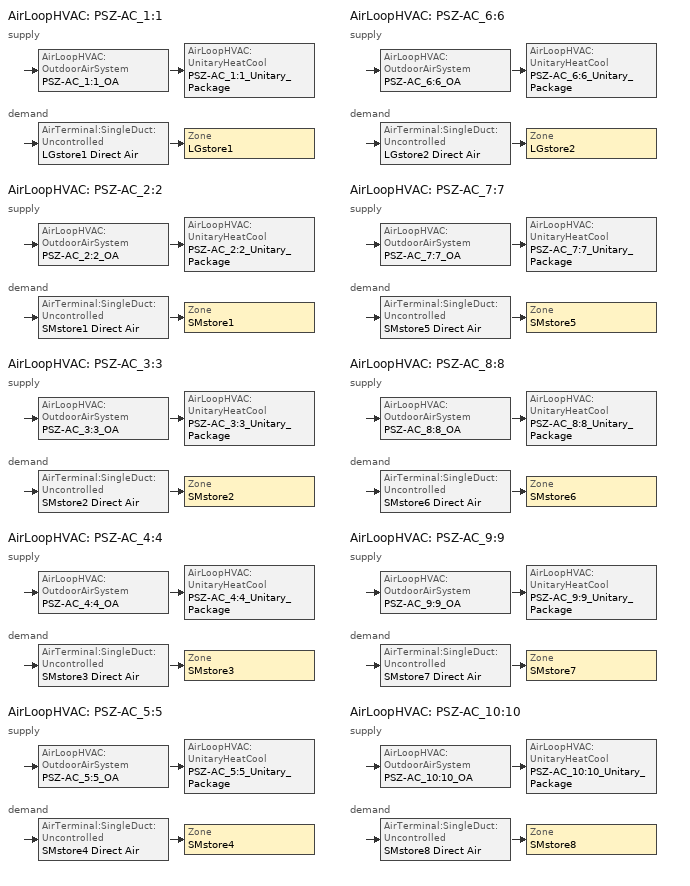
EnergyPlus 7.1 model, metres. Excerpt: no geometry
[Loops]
AirLoopHVAC 'PSZ-AC_1:1'
 supply: AirLoopHVAC:OutdoorAirSystem 'PSZ-AC_1:1_OA' > AirLoopHVAC:UnitaryHeatCool 'PSZ-AC_1:1_Unitary_Package'
 demand: AirTerminal:SingleDuct:Uncontrolled 'LGstore1 Direct Air' > Zone 'LGstore1'
AirLoopHVAC 'PSZ-AC_2:2'
 supply: AirLoopHVAC:OutdoorAirSystem 'PSZ-AC_2:2_OA' > AirLoopHVAC:UnitaryHeatCool 'PSZ-AC_2:2_Unitary_Package'
 demand: AirTerminal:SingleDuct:Uncontrolled 'SMstore1 Direct Air' > Zone 'SMstore1'
AirLoopHVAC 'PSZ-AC_3:3'
 supply: AirLoopHVAC:OutdoorAirSystem 'PSZ-AC_3:3_OA' > AirLoopHVAC:UnitaryHeatCool 'PSZ-AC_3:3_Unitary_Package'
 demand: AirTerminal:SingleDuct:Uncontrolled 'SMstore2 Direct Air' > Zone 'SMstore2'
AirLoopHVAC 'PSZ-AC_4:4'
 supply: AirLoopHVAC:OutdoorAirSystem 'PSZ-AC_4:4_OA' > AirLoopHVAC:UnitaryHeatCool 'PSZ-AC_4:4_Unitary_Package'
 demand: AirTerminal:SingleDuct:Uncontrolled 'SMstore3 Direct Air' > Zone 'SMstore3'
AirLoopHVAC 'PSZ-AC_5:5'
 supply: AirLoopHVAC:OutdoorAirSystem 'PSZ-AC_5:5_OA' > AirLoopHVAC:UnitaryHeatCool 'PSZ-AC_5:5_Unitary_Package'
 demand: AirTerminal:SingleDuct:Uncontrolled 'SMstore4 Direct Air' > Zone 'SMstore4'
AirLoopHVAC 'PSZ-AC_6:6'
 supply: AirLoopHVAC:OutdoorAirSystem 'PSZ-AC_6:6_OA' > AirLoopHVAC:UnitaryHeatCool 'PSZ-AC_6:6_Unitary_Package'
 demand: AirTerminal:SingleDuct:Uncontrolled 'LGstore2 Direct Air' > Zone 'LGstore2'
AirLoopHVAC 'PSZ-AC_7:7'
 supply: AirLoopHVAC:OutdoorAirSystem 'PSZ-AC_7:7_OA' > AirLoopHVAC:UnitaryHeatCool 'PSZ-AC_7:7_Unitary_Package'
 demand: AirTerminal:SingleDuct:Uncontrolled 'SMstore5 Direct Air' > Zone 'SMstore5'
AirLoopHVAC 'PSZ-AC_8:8'
 supply: AirLoopHVAC:OutdoorAirSystem 'PSZ-AC_8:8_OA' > AirLoopHVAC:UnitaryHeatCool 'PSZ-AC_8:8_Unitary_Package'
 demand: AirTerminal:SingleDuct:Uncontrolled 'SMstore6 Direct Air' > Zone 'SMstore6'
AirLoopHVAC 'PSZ-AC_9:9'
 supply: AirLoopHVAC:OutdoorAirSystem 'PSZ-AC_9:9_OA' > AirLoopHVAC:UnitaryHeatCool 'PSZ-AC_9:9_Unitary_Package'
 demand: AirTerminal:SingleDuct:Uncontrolled 'SMstore7 Direct Air' > Zone 'SMstore7'
AirLoopHVAC 'PSZ-AC_10:10'
 supply: AirLoopHVAC:OutdoorAirSystem 'PSZ-AC_10:10_OA' > AirLoopHVAC:UnitaryHeatCool 'PSZ-AC_10:10_Unitary_Package'
 demand: AirTerminal:SingleDuct:Uncontrolled 'SMstore8 Direct Air' > Zone 'SMstore8'
[ComponentCost:LineItem]
Name | Line Item Type | Item | Cost per Each {$} | Quantity | Cost per Unit of Output Capacity {$/kW}
Infiltration:LGstore1 | General | LGstore1 | 1 | 0.1905
People:LGstore1 | General | LGstore1 | 1 | 56.2644
LIGHTING EQUIP:LGstore1 | Lights | LGstore1 |  |  | 1
ElectricEquipment:LGstore1:MiscPlug | General | LGstore1 | 1 | 1.4981
Infiltration:SMstore1 | General | SMstore1 | 1 | 0.0777
People:SMstore1 | General | SMstore1 | 1 | 28.1322
LIGHTING EQUIP:SMstore1 | Lights | SMstore1 |  |  | 1
ElectricEquipment:SMstore1:MiscPlug | General | SMstore1 | 1 | 0.749
Infiltration:SMstore2 | General | SMstore2 | 1 | 0.0777
People:SMstore2 | General | SMstore2 | 1 | 28.1322
LIGHTING EQUIP:SMstore2 | Lights | SMstore2 |  |  | 1
ElectricEquipment:SMstore2:MiscPlug | General | SMstore2 | 1 | 0.749
Infiltration:SMstore3 | General | SMstore3 | 1 | 0.0777
People:SMstore3 | General | SMstore3 | 1 | 28.1322
LIGHTING EQUIP:SMstore3 | Lights | SMstore3 |  |  | 1
ElectricEquipment:SMstore3:MiscPlug | General | SMstore3 | 1 | 0.749
Infiltration:SMstore4 | General | SMstore4 | 1 | 0.0777
People:SMstore4 | General | SMstore4 | 1 | 28.1322
LIGHTING EQUIP:SMstore4 | Lights | SMstore4 |  |  | 1
ElectricEquipment:SMstore4:MiscPlug | General | SMstore4 | 1 | 0.749
Infiltration:LGstore2 | General | LGstore2 | 1 | 0.1554
People:LGstore2 | General | LGstore2 | 1 | 56.2644
LIGHTING EQUIP:LGstore2 | Lights | LGstore2 |  |  | 1
ElectricEquipment:LGstore2:MiscPlug | General | LGstore2 | 1 | 1.4981
Infiltration:SMstore5 | General | SMstore5 | 1 | 0.0777
People:SMstore5 | General | SMstore5 | 1 | 28.1322
LIGHTING EQUIP:SMstore5 | Lights | SMstore5 |  |  | 1
ElectricEquipment:SMstore5:MiscPlug | General | SMstore5 | 1 | 0.749
Infiltration:SMstore6 | General | SMstore6 | 1 | 0.0777
People:SMstore6 | General | SMstore6 | 1 | 28.1322
LIGHTING EQUIP:SMstore6 | Lights | SMstore6 |  |  | 1
ElectricEquipment:SMstore6:MiscPlug | General | SMstore6 | 1 | 0.749
Infiltration:SMstore7 | General | SMstore7 | 1 | 0.0777
People:SMstore7 | General | SMstore7 | 1 | 28.1322
LIGHTING EQUIP:SMstore7 | Lights | SMstore7 |  |  | 1
ElectricEquipment:SMstore7:MiscPlug | General | SMstore7 | 1 | 0.749
Infiltration:SMstore8 | General | SMstore8 | 1 | 0.1128
People:SMstore8 | General | SMstore8 | 1 | 28.1322
LIGHTING EQUIP:SMstore8 | Lights | SMstore8 |  |  | 1
ElectricEquipment:SMstore8:MiscPlug | General | SMstore8 | 1 | 0.749
[Sizing:Zone] Zone Cooling Design Supply Air Temperature {C}=14; Zone Heating Design Supply Air Temperature {C}=40; Zone Cooling Design Supply Air Humidity Ratio {kg-H2O/kg-air}=0.0085; Zone Heating Design Supply Air Humidity Ratio {kg-H2O/kg-air}=0.008; Zone Heating Sizing Factor=0; Zone Cooling Sizing Factor=0; Cooling Design Air Flow Method=DesignDayWithLimit; Cooling Minimum Air Flow {m3/s}=0; Cooling Minimum Air Flow Fraction=0; Heating Design Air Flow Method=DesignDay; Heating Design Air Flow Rate {m3/s}=0
Name | Design Specification Outdoor Air Object
LGstore1 | SZ DSOA LGstore1
SMstore1 | SZ DSOA SMstore1
SMstore2 | SZ DSOA SMstore2
SMstore3 | SZ DSOA SMstore3
SMstore4 | SZ DSOA SMstore4
LGstore2 | SZ DSOA LGstore2
SMstore5 | SZ DSOA SMstore5
SMstore6 | SZ DSOA SMstore6
SMstore7 | SZ DSOA SMstore7
SMstore8 | SZ DSOA SMstore8
[DesignSpecification:OutdoorAir] Outdoor Air Method=Flow/Zone; Outdoor Air Flow per Zone Floor Area {m3/s-m2}=0
Name | Outdoor Air Flow per Zone {m3/s}
SZ DSOA LGstore1; SZ DSOA LGstore2 | 0.5226
SZ DSOA SMstore1; SZ DSOA SMstore2; SZ DSOA SMstore3; SZ DSOA SMstore4; SZ DSOA SMstore5; SZ DSOA SMstore6; SZ DSOA SMstore7; SZ DSOA SMstore8 | 0.2613
[ZoneControl:Thermostat] Control Type Schedule=Dual Zone Control Type Sched
Name | Zone or ZoneList | Control 1
LGstore1 Thermostat | LGstore1 | LGstore1 DualSPSched
SMstore1 Thermostat | SMstore1 | SMstore1 DualSPSched
SMstore2 Thermostat | SMstore2 | SMstore2 DualSPSched
SMstore3 Thermostat | SMstore3 | SMstore3 DualSPSched
SMstore4 Thermostat | SMstore4 | SMstore4 DualSPSched
LGstore2 Thermostat | LGstore2 | LGstore2 DualSPSched
SMstore5 Thermostat | SMstore5 | SMstore5 DualSPSched
SMstore6 Thermostat | SMstore6 | SMstore6 DualSPSched
SMstore7 Thermostat | SMstore7 | SMstore7 DualSPSched
SMstore8 Thermostat | SMstore8 | SMstore8 DualSPSched
[ThermostatSetpoint:DualSetpoint] Heating Setpoint Temperature Schedule=HtgSetP_Sch; Cooling Setpoint Temperature Schedule=ClgSetP_Sch
LGstore1 DualSPSched; SMstore1 DualSPSched; SMstore2 DualSPSched; SMstore3 DualSPSched; SMstore4 DualSPSched; LGstore2 DualSPSched; SMstore5 DualSPSched; SMstore6 DualSPSched; SMstore7 DualSPSched; SMstore8 DualSPSched
[Zone equipment]
LGstore1: LGstore1 Direct Air
SMstore1: SMstore1 Direct Air
SMstore2: SMstore2 Direct Air
SMstore3: SMstore3 Direct Air
SMstore4: SMstore4 Direct Air
LGstore2: LGstore2 Direct Air
SMstore5: SMstore5 Direct Air
SMstore6: SMstore6 Direct Air
SMstore7: SMstore7 Direct Air
SMstore8: SMstore8 Direct Air
[AirTerminal:SingleDuct:Uncontrolled] Availability Schedule=ALWAYS_ON; Maximum Air Flow Rate {m3/s}=AUTOSIZE
LGstore1 Direct Air; SMstore1 Direct Air; SMstore2 Direct Air; SMstore3 Direct Air; SMstore4 Direct Air; LGstore2 Direct Air; SMstore5 Direct Air; SMstore6 Direct Air; SMstore7 Direct Air; SMstore8 Direct Air
[SetpointManager:SingleZone:Reheat] Control Variable=Temperature; Minimum Supply Air Temperature {C}=10; Maximum Supply Air Temperature {C}=50
Name | Control Zone | Setpoint Node or NodeList
SupAirTemp MngrLGstore1 | LGstore1 | PSZ-AC_1:1 Supply Equipment Outlet Node
SupAirTemp MngrSMstore1 | SMstore1 | PSZ-AC_2:2 Supply Equipment Outlet Node
SupAirTemp MngrSMstore2 | SMstore2 | PSZ-AC_3:3 Supply Equipment Outlet Node
SupAirTemp MngrSMstore3 | SMstore3 | PSZ-AC_4:4 Supply Equipment Outlet Node
SupAirTemp MngrSMstore4 | SMstore4 | PSZ-AC_5:5 Supply Equipment Outlet Node
SupAirTemp MngrLGstore2 | LGstore2 | PSZ-AC_6:6 Supply Equipment Outlet Node
SupAirTemp MngrSMstore5 | SMstore5 | PSZ-AC_7:7 Supply Equipment Outlet Node
SupAirTemp MngrSMstore6 | SMstore6 | PSZ-AC_8:8 Supply Equipment Outlet Node
SupAirTemp MngrSMstore7 | SMstore7 | PSZ-AC_9:9 Supply Equipment Outlet Node
SupAirTemp MngrSMstore8 | SMstore8 | PSZ-AC_10:10 Supply Equipment Outlet Node
[AirLoopHVAC] Design Supply Air Flow Rate {m3/s}=AUTOSIZE
PSZ-AC_1:1; PSZ-AC_2:2; PSZ-AC_3:3; PSZ-AC_4:4; PSZ-AC_5:5; PSZ-AC_6:6; PSZ-AC_7:7; PSZ-AC_8:8; PSZ-AC_9:9; PSZ-AC_10:10
[Sizing:System] Type of Load to Size On=Sensible; Design Outdoor Air Flow Rate {m3/s}=AUTOSIZE; Minimum System Air Flow Ratio=1; Preheat Design Temperature {C}=7; Preheat Design Humidity Ratio {kg-H2O/kg-Air}=0.008; Precool Design Temperature {C}=12.8; Precool Design Humidity Ratio {kg-H2O/kg-Air}=0.008; Central Cooling Design Supply Air Temperature {C}=12.8; Central Heating Design Supply Air Temperature {C}=40; Sizing Option=NonCoincident; 100% Outdoor Air in Cooling=No; 100% Outdoor Air in Heating=No; Central Cooling Design Supply Air Humidity Ratio {kg-H2O/kg-Air}=0.0085; Central Heating Design Supply Air Humidity Ratio {kg-H2O/kg-Air}=0.008; Cooling Design Air Flow Method=DesignDay; Cooling Design Air Flow Rate {m3/s}=0; Heating Design Air Flow Method=DesignDay; Heating Design Air Flow Rate {m3/s}=0
PSZ-AC_1:1; PSZ-AC_2:2; PSZ-AC_3:3; PSZ-AC_4:4; PSZ-AC_5:5; PSZ-AC_6:6; PSZ-AC_7:7; PSZ-AC_8:8; PSZ-AC_9:9; PSZ-AC_10:10
[SetpointManager:MixedAir] Control Variable=Temperature
Name | Setpoint Node or NodeList
PSZ-AC_1:1_OAMixed Air Temp Manager | PSZ-AC_1:1_OA-PSZ-AC_1:1_Unitary_PackageNode
PSZ-AC_2:2_OAMixed Air Temp Manager | PSZ-AC_2:2_OA-PSZ-AC_2:2_Unitary_PackageNode
PSZ-AC_3:3_OAMixed Air Temp Manager | PSZ-AC_3:3_OA-PSZ-AC_3:3_Unitary_PackageNode
PSZ-AC_4:4_OAMixed Air Temp Manager | PSZ-AC_4:4_OA-PSZ-AC_4:4_Unitary_PackageNode
PSZ-AC_5:5_OAMixed Air Temp Manager | PSZ-AC_5:5_OA-PSZ-AC_5:5_Unitary_PackageNode
PSZ-AC_6:6_OAMixed Air Temp Manager | PSZ-AC_6:6_OA-PSZ-AC_6:6_Unitary_PackageNode
PSZ-AC_7:7_OAMixed Air Temp Manager | PSZ-AC_7:7_OA-PSZ-AC_7:7_Unitary_PackageNode
PSZ-AC_8:8_OAMixed Air Temp Manager | PSZ-AC_8:8_OA-PSZ-AC_8:8_Unitary_PackageNode
PSZ-AC_9:9_OAMixed Air Temp Manager | PSZ-AC_9:9_OA-PSZ-AC_9:9_Unitary_PackageNode
PSZ-AC_10:10_OAMixed Air Temp Manager | PSZ-AC_10:10_OA-PSZ-AC_10:10_Unitary_PackageNode
[Controller:OutdoorAir] Minimum Outdoor Air Flow Rate {m3/s}=AUTOSIZE; Maximum Outdoor Air Flow Rate {m3/s}=AUTOSIZE; Economizer Control Type=DifferentialDryBulb; Economizer Control Action Type=ModulateFlow; Economizer Maximum Limit Dry-Bulb Temperature {C}=28; Economizer Maximum Limit Enthalpy {J/kg}=64000; Economizer Minimum Limit Dry-Bulb Temperature {C}=0; Lockout Type=NoLockout; Minimum Limit Type=FixedMinimum; Minimum Outdoor Air Schedule=MinOA_Sched
PSZ-AC_1:1_OA_Controller; PSZ-AC_2:2_OA_Controller; PSZ-AC_3:3_OA_Controller; PSZ-AC_4:4_OA_Controller; PSZ-AC_5:5_OA_Controller; PSZ-AC_6:6_OA_Controller; PSZ-AC_7:7_OA_Controller; PSZ-AC_8:8_OA_Controller; PSZ-AC_9:9_OA_Controller; PSZ-AC_10:10_OA_Controller
[AirLoopHVAC:UnitaryHeatCool] Availability Schedule=ALWAYS_ON; Maximum Supply Air Temperature {C}=AUTOSIZE; Supply Air Flow Rate During Cooling Operation {m3/s}=AUTOSIZE; Supply Air Flow Rate During Heating Operation {m3/s}=AUTOSIZE; Supply Air Flow Rate When No Cooling or Heating is Needed {m3/s}=AUTOSIZE; Fan Placement=BlowThrough; Dehumidification Control Type=None
Name | Controlling Zone or Thermostat Location | Supply Fan | Heating Coil | Cooling Coil
PSZ-AC_1:1_Unitary_Package | LGstore1 | PSZ-AC_1:1_Unitary_Package_fan | PSZ-AC_1:1_Unitary_Package_HeatCoil | PSZ-AC_1:1_Unitary_Package_CoolCoil
PSZ-AC_2:2_Unitary_Package | SMstore1 | PSZ-AC_2:2_Unitary_Package_fan | PSZ-AC_2:2_Unitary_Package_HeatCoil | PSZ-AC_2:2_Unitary_Package_CoolCoil
PSZ-AC_3:3_Unitary_Package | SMstore2 | PSZ-AC_3:3_Unitary_Package_fan | PSZ-AC_3:3_Unitary_Package_HeatCoil | PSZ-AC_3:3_Unitary_Package_CoolCoil
PSZ-AC_4:4_Unitary_Package | SMstore3 | PSZ-AC_4:4_Unitary_Package_fan | PSZ-AC_4:4_Unitary_Package_HeatCoil | PSZ-AC_4:4_Unitary_Package_CoolCoil
PSZ-AC_5:5_Unitary_Package | SMstore4 | PSZ-AC_5:5_Unitary_Package_fan | PSZ-AC_5:5_Unitary_Package_HeatCoil | PSZ-AC_5:5_Unitary_Package_CoolCoil
PSZ-AC_6:6_Unitary_Package | LGstore2 | PSZ-AC_6:6_Unitary_Package_fan | PSZ-AC_6:6_Unitary_Package_HeatCoil | PSZ-AC_6:6_Unitary_Package_CoolCoil
PSZ-AC_7:7_Unitary_Package | SMstore5 | PSZ-AC_7:7_Unitary_Package_fan | PSZ-AC_7:7_Unitary_Package_HeatCoil | PSZ-AC_7:7_Unitary_Package_CoolCoil
PSZ-AC_8:8_Unitary_Package | SMstore6 | PSZ-AC_8:8_Unitary_Package_fan | PSZ-AC_8:8_Unitary_Package_HeatCoil | PSZ-AC_8:8_Unitary_Package_CoolCoil
PSZ-AC_9:9_Unitary_Package | SMstore7 | PSZ-AC_9:9_Unitary_Package_fan | PSZ-AC_9:9_Unitary_Package_HeatCoil | PSZ-AC_9:9_Unitary_Package_CoolCoil
PSZ-AC_10:10_Unitary_Package | SMstore8 | PSZ-AC_10:10_Unitary_Package_fan | PSZ-AC_10:10_Unitary_Package_HeatCoil | PSZ-AC_10:10_Unitary_Package_CoolCoil
[Fan:OnOff] Availability Schedule=HVACOperationSchd; Fan Efficiency=0.254; Pressure Rise {Pa}=330; Maximum Flow Rate {m3/s}=AUTOSIZE; Motor Efficiency=0.9; Motor In Airstream Fraction=1
PSZ-AC_1:1_Unitary_Package_fan; PSZ-AC_2:2_Unitary_Package_fan; PSZ-AC_3:3_Unitary_Package_fan; PSZ-AC_4:4_Unitary_Package_fan; PSZ-AC_5:5_Unitary_Package_fan; PSZ-AC_6:6_Unitary_Package_fan; PSZ-AC_7:7_Unitary_Package_fan; PSZ-AC_8:8_Unitary_Package_fan; PSZ-AC_9:9_Unitary_Package_fan; PSZ-AC_10:10_Unitary_Package_fan
[Coil:Heating:Gas] Availability Schedule=ALWAYS_ON; Gas Burner Efficiency=0.8; Nominal Capacity {W}=AUTOSIZE
PSZ-AC_1:1_Unitary_Package_HeatCoil; PSZ-AC_2:2_Unitary_Package_HeatCoil; PSZ-AC_3:3_Unitary_Package_HeatCoil; PSZ-AC_4:4_Unitary_Package_HeatCoil; PSZ-AC_5:5_Unitary_Package_HeatCoil; PSZ-AC_6:6_Unitary_Package_HeatCoil; PSZ-AC_7:7_Unitary_Package_HeatCoil; PSZ-AC_8:8_Unitary_Package_HeatCoil; PSZ-AC_9:9_Unitary_Package_HeatCoil; PSZ-AC_10:10_Unitary_Package_HeatCoil
[Coil:Cooling:DX:SingleSpeed] Availability Schedule=ALWAYS_ON; Rated Total Cooling Capacity {W}=AUTOSIZE; Rated Sensible Heat Ratio=AUTOSIZE; Rated Air Flow Rate {m3/s}=AUTOSIZE
Name | Rated COP {W/W} | Total Cooling Capacity Function of Temperature Curve | Total Cooling Capacity Function of Flow Fraction Curve | Energy Input Ratio Function of Temperature Curve | Energy Input Ratio Function of Flow Fraction Curve | Part Load Fraction Correlation Curve
PSZ-AC_1:1_Unitary_Package_CoolCoil | 2.96014 | PSZ-AC_1:1_Unitary_PackagecoolCapFT | PSZ-AC_1:1_Unitary_PackagecoolFFF | PSZ-AC_1:1_Unitary_PackagecoolEIRFT | PSZ-AC_1:1_Unitary_PackagecoolEIRFFF | PSZ-AC_1:1_Unitary_PackagecoolPLR
PSZ-AC_2:2_Unitary_Package_CoolCoil | 3.04924 | PSZ-AC_2:2_Unitary_PackagecoolCapFT | PSZ-AC_2:2_Unitary_PackagecoolFFF | PSZ-AC_2:2_Unitary_PackagecoolEIRFT | PSZ-AC_2:2_Unitary_PackagecoolEIRFFF | PSZ-AC_2:2_Unitary_PackagecoolPLR
PSZ-AC_3:3_Unitary_Package_CoolCoil | 3.04924 | PSZ-AC_3:3_Unitary_PackagecoolCapFT | PSZ-AC_3:3_Unitary_PackagecoolFFF | PSZ-AC_3:3_Unitary_PackagecoolEIRFT | PSZ-AC_3:3_Unitary_PackagecoolEIRFFF | PSZ-AC_3:3_Unitary_PackagecoolPLR
PSZ-AC_4:4_Unitary_Package_CoolCoil | 3.04924 | PSZ-AC_4:4_Unitary_PackagecoolCapFT | PSZ-AC_4:4_Unitary_PackagecoolFFF | PSZ-AC_4:4_Unitary_PackagecoolEIRFT | PSZ-AC_4:4_Unitary_PackagecoolEIRFFF | PSZ-AC_4:4_Unitary_PackagecoolPLR
PSZ-AC_5:5_Unitary_Package_CoolCoil | 3.04924 | PSZ-AC_5:5_Unitary_PackagecoolCapFT | PSZ-AC_5:5_Unitary_PackagecoolFFF | PSZ-AC_5:5_Unitary_PackagecoolEIRFT | PSZ-AC_5:5_Unitary_PackagecoolEIRFFF | PSZ-AC_5:5_Unitary_PackagecoolPLR
PSZ-AC_6:6_Unitary_Package_CoolCoil | 2.96014 | PSZ-AC_6:6_Unitary_PackagecoolCapFT | PSZ-AC_6:6_Unitary_PackagecoolFFF | PSZ-AC_6:6_Unitary_PackagecoolEIRFT | PSZ-AC_6:6_Unitary_PackagecoolEIRFFF | PSZ-AC_6:6_Unitary_PackagecoolPLR
PSZ-AC_7:7_Unitary_Package_CoolCoil | 3.04924 | PSZ-AC_7:7_Unitary_PackagecoolCapFT | PSZ-AC_7:7_Unitary_PackagecoolFFF | PSZ-AC_7:7_Unitary_PackagecoolEIRFT | PSZ-AC_7:7_Unitary_PackagecoolEIRFFF | PSZ-AC_7:7_Unitary_PackagecoolPLR
PSZ-AC_8:8_Unitary_Package_CoolCoil | 3.04924 | PSZ-AC_8:8_Unitary_PackagecoolCapFT | PSZ-AC_8:8_Unitary_PackagecoolFFF | PSZ-AC_8:8_Unitary_PackagecoolEIRFT | PSZ-AC_8:8_Unitary_PackagecoolEIRFFF | PSZ-AC_8:8_Unitary_PackagecoolPLR
PSZ-AC_9:9_Unitary_Package_CoolCoil | 3.04924 | PSZ-AC_9:9_Unitary_PackagecoolCapFT | PSZ-AC_9:9_Unitary_PackagecoolFFF | PSZ-AC_9:9_Unitary_PackagecoolEIRFT | PSZ-AC_9:9_Unitary_PackagecoolEIRFFF | PSZ-AC_9:9_Unitary_PackagecoolPLR
PSZ-AC_10:10_Unitary_Package_CoolCoil | 3.04924 | PSZ-AC_10:10_Unitary_PackagecoolCapFT | PSZ-AC_10:10_Unitary_PackagecoolFFF | PSZ-AC_10:10_Unitary_PackagecoolEIRFT | PSZ-AC_10:10_Unitary_PackagecoolEIRFFF | PSZ-AC_10:10_Unitary_PackagecoolPLR
[EnergyManagementSystem:InternalVariable] Internal Data Type=Intermediate Air System Main Supply Volume Flow Rate
Name | Internal Data Index Key
PSZ_1_CalcMainSupVdot | PSZ-AC_1:1
PSZ_2_CalcMainSupVdot | PSZ-AC_2:2
PSZ_3_CalcMainSupVdot | PSZ-AC_3:3
PSZ_4_CalcMainSupVdot | PSZ-AC_4:4
PSZ_5_CalcMainSupVdot | PSZ-AC_5:5
PSZ_6_CalcMainSupVdot | PSZ-AC_6:6
PSZ_7_CalcMainSupVdot | PSZ-AC_7:7
PSZ_8_CalcMainSupVdot | PSZ-AC_8:8
PSZ_9_CalcMainSupVdot | PSZ-AC_9:9
PSZ_10_CalcMainSupVdot | PSZ-AC_10:10
[EnergyManagementSystem:Actuator] Actuated Component Type=Sizing:System; Actuated Component Control Type=Main Supply Volume Flow Rate
Name | Actuated Component Unique
PSZ_1_MainSupVdotSet | PSZ-AC_1:1
PSZ_2_MainSupVdotSet | PSZ-AC_2:2
PSZ_3_MainSupVdotSet | PSZ-AC_3:3
PSZ_4_MainSupVdotSet | PSZ-AC_4:4
PSZ_5_MainSupVdotSet | PSZ-AC_5:5
PSZ_6_MainSupVdotSet | PSZ-AC_6:6
PSZ_7_MainSupVdotSet | PSZ-AC_7:7
PSZ_8_MainSupVdotSet | PSZ-AC_8:8
PSZ_9_MainSupVdotSet | PSZ-AC_9:9
PSZ_10_MainSupVdotSet | PSZ-AC_10:10
[Schedule:Compact]
ALWAYS_ON; MinOA_Sched: Through: 12/31, For: AllDays, Until: 24:00, 1
HVACOperationSchd: Through: 12/31, For: Weekdays SummerDesignDay, Until: 06:00, 0, Until: 21:00, 1, Until: 24:00, 0, For: Saturday WinterDesignDay, Until: 06:00, 0, Until: 22:00, 1, Until: 24:00, 0, For: Sunday Holidays AllOtherDays, Until: 08:00, 0, Until: 19:00, 1, Until: 24:00, 0
HTGSETP_SCH: Through: 12/31, For: Weekdays, Until: 06:00, 15.6, Until: 21:00, 21, Until: 24:00, 15.6, For SummerDesignDay, Until: 24:00, 15.6, For WinterDesignDay, Until: 24:00, 21, For: Saturday, Until: 06:00, 15.6, Until: 22:00, 21, Until: 24:00, 15.6, For: Sunday Holidays AllOtherDays, Until:  8:00, 15.6, Until: 19:00, 21, Until: 24:00, 15.6
CLGSETP_SCH: Through: 12/31, For: Weekdays SummerDesignDay, Until: 06:00, 30, Until: 21:00, 24, Until: 24:00, 30, For: Saturday, Until: 06:00, 30, Until: 22:00, 24, Until: 24:00, 30, For WinterDesignDay, Until: 24:00, 30, For: Sunday Holidays AllOtherDays, Until: 8:00, 30, Until: 19:00, 24, Until: 24:00, 30
Dual Zone Control Type Sched: Through: 12/31, For: AllDays, Until: 24:00, 4
[Curve:Biquadratic] Minimum Value of x=12.77778; Maximum Value of x=23.88889; Minimum Value of y=18; Maximum Value of y=46.11111; Input Unit Type for X=Temperature; Input Unit Type for Y=Temperature; Output Unit Type=Dimensionless
Name | Coefficient1 Constant | Coefficient2 x | Coefficient3 x**2 | Coefficient4 y | Coefficient5 y**2 | Coefficient6 x*y
PSZ-AC_1:1_Unitary_PackagecoolCapFT; PSZ-AC_2:2_Unitary_PackagecoolCapFT; PSZ-AC_3:3_Unitary_PackagecoolCapFT; PSZ-AC_4:4_Unitary_PackagecoolCapFT; PSZ-AC_5:5_Unitary_PackagecoolCapFT; PSZ-AC_6:6_Unitary_PackagecoolCapFT; PSZ-AC_7:7_Unitary_PackagecoolCapFT; PSZ-AC_8:8_Unitary_PackagecoolCapFT; PSZ-AC_9:9_Unitary_PackagecoolCapFT; PSZ-AC_10:10_Unitary_PackagecoolCapFT | 0.766956 | 0.0107756 | -4.14703e-05 | 0.00134961 | -0.000261144 | 0.000457488
PSZ-AC_1:1_Unitary_PackagecoolEIRFT; PSZ-AC_2:2_Unitary_PackagecoolEIRFT; PSZ-AC_3:3_Unitary_PackagecoolEIRFT; PSZ-AC_4:4_Unitary_PackagecoolEIRFT; PSZ-AC_5:5_Unitary_PackagecoolEIRFT; PSZ-AC_6:6_Unitary_PackagecoolEIRFT; PSZ-AC_7:7_Unitary_PackagecoolEIRFT; PSZ-AC_8:8_Unitary_PackagecoolEIRFT; PSZ-AC_9:9_Unitary_PackagecoolEIRFT; PSZ-AC_10:10_Unitary_PackagecoolEIRFT | 0.297145 | 0.0430933 | -0.000748766 | 0.00597727 | 0.000482112 | -0.000956448
[Curve:Quadratic]
Name | Coefficient1 Constant | Coefficient2 x | Coefficient3 x**2 | Minimum Value of x | Maximum Value of x
PSZ-AC_1:1_Unitary_PackagecoolFFF; PSZ-AC_2:2_Unitary_PackagecoolFFF; PSZ-AC_3:3_Unitary_PackagecoolFFF; PSZ-AC_4:4_Unitary_PackagecoolFFF; PSZ-AC_5:5_Unitary_PackagecoolFFF; PSZ-AC_6:6_Unitary_PackagecoolFFF; PSZ-AC_7:7_Unitary_PackagecoolFFF; PSZ-AC_8:8_Unitary_PackagecoolFFF; PSZ-AC_9:9_Unitary_PackagecoolFFF; PSZ-AC_10:10_Unitary_PackagecoolFFF | 0.8 | 0.2 | 0 | 0.5 | 1.5
PSZ-AC_1:1_Unitary_PackagecoolEIRFFF; PSZ-AC_2:2_Unitary_PackagecoolEIRFFF; PSZ-AC_3:3_Unitary_PackagecoolEIRFFF; PSZ-AC_4:4_Unitary_PackagecoolEIRFFF; PSZ-AC_5:5_Unitary_PackagecoolEIRFFF; PSZ-AC_6:6_Unitary_PackagecoolEIRFFF; PSZ-AC_7:7_Unitary_PackagecoolEIRFFF; PSZ-AC_8:8_Unitary_PackagecoolEIRFFF; PSZ-AC_9:9_Unitary_PackagecoolEIRFFF; PSZ-AC_10:10_Unitary_PackagecoolEIRFFF | 1.156 | -0.1816 | 0.0256 | 0.5 | 1.5
PSZ-AC_1:1_Unitary_PackagecoolPLR; PSZ-AC_2:2_Unitary_PackagecoolPLR; PSZ-AC_3:3_Unitary_PackagecoolPLR; PSZ-AC_4:4_Unitary_PackagecoolPLR; PSZ-AC_5:5_Unitary_PackagecoolPLR; PSZ-AC_6:6_Unitary_PackagecoolPLR; PSZ-AC_7:7_Unitary_PackagecoolPLR; PSZ-AC_8:8_Unitary_PackagecoolPLR; PSZ-AC_9:9_Unitary_PackagecoolPLR; PSZ-AC_10:10_Unitary_PackagecoolPLR | 0.75 | 0.25 | 0 | 0 | 1
